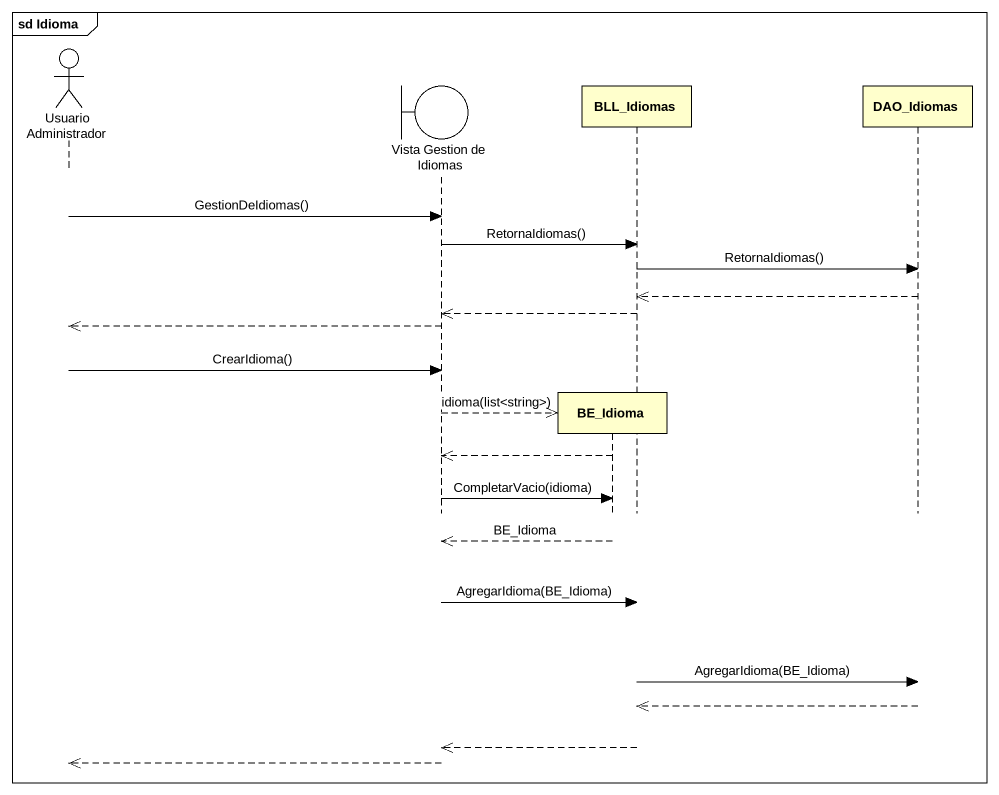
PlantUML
@startuml
mainframe sd Idioma
hide footbox
actor "Usuario Administrador" as Usuario_Administrador
boundary "Vista Gestion de Idiomas" as Vista_Gestion_de_Idiomas
participant BE_Idioma
participant BLL_Idiomas
participant DAO_Idiomas

Usuario_Administrador -> Vista_Gestion_de_Idiomas : GestionDeIdiomas()
Vista_Gestion_de_Idiomas -> BLL_Idiomas : RetornaIdiomas()
BLL_Idiomas -> DAO_Idiomas : RetornaIdiomas()
DAO_Idiomas -->> BLL_Idiomas
BLL_Idiomas -->> Vista_Gestion_de_Idiomas
Vista_Gestion_de_Idiomas -->> Usuario_Administrador
Usuario_Administrador -> Vista_Gestion_de_Idiomas : CrearIdioma()
Vista_Gestion_de_Idiomas -->> BE_Idioma ** : idioma(list<string>)
BE_Idioma -->> Vista_Gestion_de_Idiomas
Vista_Gestion_de_Idiomas -> BE_Idioma : CompletarVacio(idioma)
BE_Idioma -->> Vista_Gestion_de_Idiomas : BE_Idioma
Vista_Gestion_de_Idiomas -> BLL_Idiomas : AgregarIdioma(BE_Idioma)
BLL_Idiomas -> DAO_Idiomas : AgregarIdioma(BE_Idioma)
DAO_Idiomas -->> BLL_Idiomas
BLL_Idiomas -->> Vista_Gestion_de_Idiomas
Vista_Gestion_de_Idiomas -->> Usuario_Administrador
@enduml
